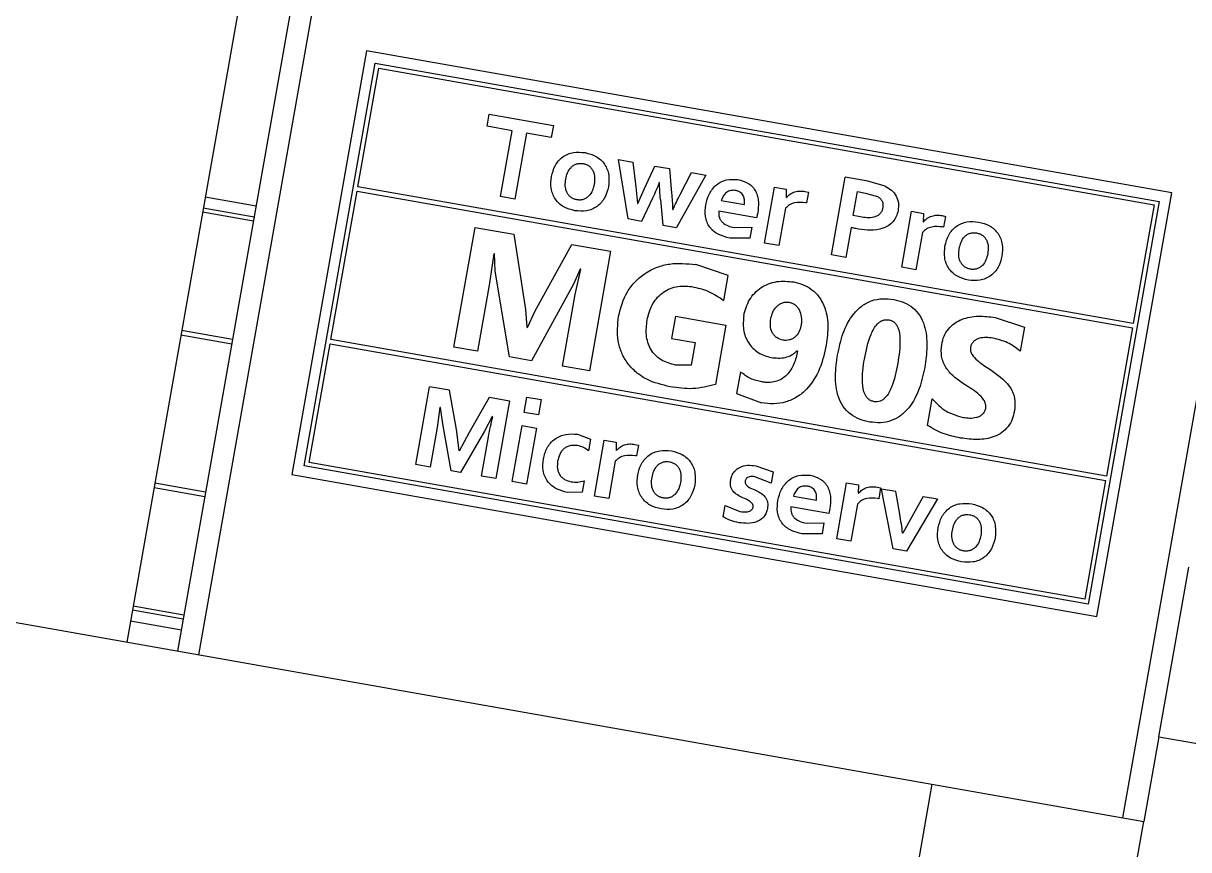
# Model space of a CAD drawing. Header units: millimetres. Extents: x -294 to 2792, y 5 to 1659.
# Drawn here: x -165.35 to -159.93, y 556.45 to 560.29 of the extents above; entities that cross this region are included whole.
import ezdxf

# ---------------------------------------------------------------- set-up
doc = ezdxf.new("R2010")
doc.units = ezdxf.units.MM
doc.layers.get('0').update_dxf_attribs({"lineweight": 18})

msp = doc.modelspace()

# ---------------------------------------------------------------- linework, layer by layer
at = {"color": 7, "linetype": 'Continuous', "lineweight": 25}
for p, q in [((-164.5341, 557.3578), (-163.8013, 561.5137)), ((-159.5076, 560.7566), (-160.2404, 556.6007)), ((-164.3133, 560.5683), (-164.869, 557.4169)), ((-164.0734, 560.5463), (-164.6326, 557.3752)), ((-163.7548, 560.1652), (-164.1021, 558.1955)), ((-160.0125, 559.5053), (-163.7548, 560.1652)), ((-164.0442, 558.2361), (-163.7142, 560.1072)), ((-163.7142, 560.1072), (-160.0704, 559.4647)), ((-163.7953, 559.5326), (-163.698, 560.0841)), ((-163.698, 560.0841), (-160.0936, 559.4485)), ((-163.1941, 559.814), (-163.1842, 559.8701)), ((-163.1842, 559.8701), (-162.8861, 559.8175)), ((-163.078, 559.7936), (-163.1941, 559.814)), ((-162.8861, 559.8175), (-162.896, 559.7615)), ((-163.1319, 559.4879), (-163.078, 559.7936)), ((-163.0118, 559.7819), (-163.0657, 559.4762)), ((-162.896, 559.7615), (-163.0118, 559.7819)), ((-162.5842, 559.6592), (-162.517, 559.6474)), ((-162.5389, 559.3833), (-162.5842, 559.6592)), ((-162.517, 559.6474), (-162.5027, 559.5326)), ((-162.4631, 559.5257), (-162.4141, 559.6292)), ((-162.4141, 559.6292), (-162.347, 559.6174)), ((-162.347, 559.6174), (-162.3369, 559.5034)), ((-162.2974, 559.4965), (-162.2446, 559.5993)), ((-162.2446, 559.5993), (-162.1774, 559.5875)), ((-162.3928, 559.5527), (-162.3938, 559.5529)), ((-162.1774, 559.5875), (-162.3144, 559.3438)), ((-161.5934, 559.2166), (-161.5297, 559.5783)), ((-161.4243, 559.5597), (-161.5297, 559.5783)), ((-161.3442, 559.536), (-161.4243, 559.5597)), ((-163.9203, 558.8235), (-163.7987, 559.5129)), ((-163.7987, 559.5129), (-160.1943, 558.8773)), ((-160.1909, 558.897), (-163.7953, 559.5326)), ((-162.5027, 559.5326), (-162.4951, 559.4558)), ((-162.4941, 559.4556), (-162.4631, 559.5257)), ((-161.9042, 559.2714), (-161.8584, 559.5312)), ((-161.8584, 559.5312), (-161.8035, 559.5216)), ((-161.8035, 559.5216), (-161.8038, 559.4831)), ((-161.7168, 559.5115), (-161.7004, 559.5076)), ((-161.7004, 559.5076), (-161.7092, 559.4577)), ((-161.4928, 559.4002), (-161.4733, 559.5106)), ((-161.4733, 559.5106), (-161.4361, 559.504)), ((-161.4361, 559.504), (-161.3797, 559.4876)), ((-160.3598, 557.5357), (-160.0125, 559.5053)), ((-164.513, 559.4357), (-164.2766, 559.3941)), ((-164.2679, 559.4433), (-164.5043, 559.485)), ((-163.0657, 559.4762), (-163.1319, 559.4879)), ((-162.4951, 559.4558), (-162.4941, 559.4556)), ((-162.4248, 559.4808), (-162.4764, 559.3723)), ((-162.3883, 559.4743), (-162.3769, 559.3548)), ((-162.1056, 559.4698), (-161.9986, 559.4509)), ((-161.8038, 559.4831), (-161.8028, 559.4829)), ((-161.7092, 559.4577), (-161.7146, 559.4586)), ((-160.0704, 559.4647), (-160.4004, 557.5936)), ((-160.0936, 559.4485), (-160.1909, 558.897)), ((-164.5164, 559.416), (-164.2801, 559.3744)), ((-162.4764, 559.3723), (-162.5389, 559.3833)), ((-162.3318, 559.427), (-162.3307, 559.4268)), ((-161.9414, 559.3883), (-162.1175, 559.4193)), ((-161.9365, 559.4113), (-161.9414, 559.3883)), ((-161.8074, 559.4329), (-161.838, 559.2597)), ((-161.4604, 559.3928), (-161.4928, 559.4002)), ((-161.2674, 559.1591), (-161.2216, 559.419)), ((-161.2216, 559.419), (-161.1667, 559.4093)), ((-161.1667, 559.4093), (-161.167, 559.3708)), ((-161.08, 559.3992), (-161.0636, 559.3954)), ((-161.0636, 559.3954), (-161.0724, 559.3454)), ((-163.3482, 558.788), (-163.2501, 559.3444)), ((-163.2501, 559.3444), (-163.07, 559.3127)), ((-162.3769, 559.3548), (-162.3144, 559.3438)), ((-162.0458, 559.3437), (-161.9636, 559.3449)), ((-161.9636, 559.3449), (-161.9726, 559.2938)), ((-161.5027, 559.3439), (-161.5272, 559.205)), ((-161.167, 559.3708), (-161.166, 559.3707)), ((-161.0724, 559.3454), (-161.0778, 559.3463)), ((-163.07, 559.3127), (-163.0151, 558.9629)), ((-161.9726, 559.2938), (-162.0661, 559.2947)), ((-161.1706, 559.3206), (-161.2012, 559.1475)), ((-163.1636, 559.2216), (-163.1841, 559.0764)), ((-163.1602, 559.221), (-163.1636, 559.2216)), ((-163.1565, 559.1403), (-163.1602, 559.221)), ((-162.971, 558.956), (-162.7998, 559.265)), ((-162.7998, 559.265), (-162.6204, 559.2334)), ((-162.6204, 559.2334), (-162.7186, 558.677)), ((-161.838, 559.2597), (-161.9042, 559.2714)), ((-162.0742, 559.12), (-162.2246, 559.1712)), ((-161.5272, 559.205), (-161.5934, 559.2166)), ((-163.0905, 558.7426), (-163.1565, 559.1403)), ((-162.7617, 559.1507), (-162.7921, 559.08)), ((-162.7843, 559.0318), (-162.7586, 559.1502)), ((-162.7586, 559.1502), (-162.7617, 559.1507)), ((-162.0946, 559.0048), (-162.0742, 559.12)), ((-161.2012, 559.1475), (-161.2674, 559.1591)), ((-163.1841, 559.0764), (-163.2384, 558.7686)), ((-162.7921, 559.08), (-162.9885, 558.7246)), ((-162.843, 558.6989), (-162.7843, 559.0318)), ((-163.0151, 558.9629), (-163.0094, 558.8799)), ((-163.0071, 558.8795), (-162.971, 558.956)), ((-162.3189, 558.9311), (-162.337, 558.8286)), ((-162.3189, 558.9311), (-162.0846, 558.8898)), ((-160.833, 558.9258), (-160.6972, 558.8807)), ((-164.6172, 558.8448), (-164.3808, 558.8032)), ((-164.3773, 558.8229), (-164.6137, 558.8645)), ((-163.0094, 558.8799), (-163.0071, 558.8795)), ((-162.0846, 558.8898), (-162.1333, 558.614)), ((-160.6972, 558.8807), (-160.7168, 558.7694)), ((-160.1943, 558.8773), (-160.3159, 558.188)), ((-164.021, 558.2523), (-163.9238, 558.8038)), ((-163.9238, 558.8038), (-160.3194, 558.1683)), ((-160.3159, 558.188), (-163.9203, 558.8235)), ((-163.2384, 558.7686), (-163.3482, 558.788)), ((-162.337, 558.8286), (-162.2272, 558.8093)), ((-162.2272, 558.8093), (-162.2457, 558.7045)), ((-162.9885, 558.7246), (-163.0905, 558.7426)), ((-161.7531, 558.771), (-161.751, 558.7698)), ((-162.7186, 558.677), (-162.843, 558.6989)), ((-162.2457, 558.7045), (-162.3192, 558.7047)), ((-162.0171, 558.6734), (-162.035, 558.5717)), ((-163.5256, 558.2421), (-163.4618, 558.6038)), ((-163.369, 558.5875), (-163.4618, 558.6038)), ((-163.3368, 558.4043), (-163.369, 558.5875)), ((-162.035, 558.5717), (-161.9193, 558.5285)), ((-163.2763, 558.3927), (-163.1831, 558.5547)), ((-163.1831, 558.5547), (-163.0899, 558.5383)), ((-163.0899, 558.5383), (-163.1537, 558.1766)), ((-163.0223, 558.4843), (-163.0097, 558.5556)), ((-163.0097, 558.5556), (-162.9434, 558.544)), ((-162.9434, 558.544), (-162.956, 558.4726)), ((-161.1476, 558.4241), (-161.1259, 558.5471)), ((-163.4138, 558.5079), (-163.427, 558.414)), ((-163.4113, 558.5074), (-163.4138, 558.5079)), ((-163.4002, 558.4308), (-163.4113, 558.5074)), ((-163.1703, 558.4649), (-163.2069, 558.3967)), ((-163.1679, 558.4645), (-163.1703, 558.4649)), ((-162.956, 558.4726), (-163.0223, 558.4843)), ((-163.427, 558.414), (-163.4593, 558.2305)), ((-163.361, 558.2131), (-163.4002, 558.4308)), ((-163.0773, 558.1631), (-163.0314, 558.4229)), ((-163.0314, 558.4229), (-162.9652, 558.4112)), ((-162.9652, 558.4112), (-163.011, 558.1514)), ((-163.3236, 558.3066), (-163.3368, 558.4043)), ((-163.3219, 558.3063), (-163.2763, 558.3927)), ((-163.2069, 558.3967), (-163.3182, 558.2056)), ((-163.2199, 558.1882), (-163.1876, 558.3716)), ((-162.7738, 558.3827), (-162.7131, 558.3595)), ((-162.7131, 558.3595), (-162.7226, 558.3054)), ((-162.6952, 558.0957), (-162.6494, 558.3555)), ((-162.6494, 558.3555), (-162.5944, 558.3458)), ((-163.3236, 558.3066), (-163.3219, 558.3063)), ((-162.5944, 558.3458), (-162.5948, 558.3074)), ((-162.5948, 558.3074), (-162.5938, 558.3072)), ((-162.5078, 558.3358), (-162.4913, 558.3319)), ((-162.4913, 558.3319), (-162.5002, 558.2819)), ((-160.4166, 557.6168), (-164.021, 558.2523)), ((-162.5984, 558.2572), (-162.6289, 558.084)), ((-162.5002, 558.2819), (-162.5056, 558.2829)), ((-164.1021, 558.1955), (-160.3598, 557.5357)), ((-160.4004, 557.5936), (-164.0442, 558.2361)), ((-163.4593, 558.2305), (-163.5256, 558.2421)), ((-163.3182, 558.2056), (-163.361, 558.2131)), ((-161.9456, 558.2367), (-161.8654, 558.208)), ((-161.8654, 558.208), (-161.8746, 558.1559)), ((-164.7422, 558.1358), (-164.5058, 558.0941)), ((-164.5024, 558.1138), (-164.7387, 558.1555)), ((-163.1537, 558.1766), (-163.2199, 558.1882)), ((-163.011, 558.1514), (-163.0773, 558.1631)), ((-162.7428, 558.1671), (-162.7523, 558.1137)), ((-161.8746, 558.1559), (-161.9492, 558.1848)), ((-161.5693, 557.8972), (-161.5235, 558.157)), ((-161.5235, 558.157), (-161.4686, 558.1473)), ((-161.4686, 558.1473), (-161.4689, 558.1089)), ((-161.3819, 558.1373), (-161.3655, 558.1334)), ((-160.3194, 558.1683), (-160.4166, 557.6168)), ((-162.7523, 558.1137), (-162.8209, 558.1126)), ((-162.6289, 558.084), (-162.6952, 558.0957)), ((-161.7707, 558.0955), (-161.6637, 558.0767)), ((-161.4689, 558.1089), (-161.4679, 558.1087)), ((-161.3743, 558.0834), (-161.3797, 558.0844)), ((-161.3655, 558.1334), (-161.3743, 558.0834)), ((-161.2943, 558.1166), (-161.3605, 558.1283)), ((-161.3072, 557.851), (-161.3605, 558.1283)), ((-161.2762, 558.0111), (-161.2943, 558.1166)), ((-161.1007, 558.0825), (-161.2453, 557.8401)), ((-161.1669, 558.0941), (-161.2202, 557.9996)), ((-161.1669, 558.0941), (-161.1007, 558.0825)), ((-162.0976, 557.9995), (-162.0883, 558.0517)), ((-162.0883, 558.0517), (-162.0193, 558.0238)), ((-161.6065, 558.0141), (-161.7826, 558.0451)), ((-161.6016, 558.0371), (-161.6065, 558.0141)), ((-161.4726, 558.0586), (-161.5031, 557.8855)), ((-161.2202, 557.9996), (-161.262, 557.9224)), ((-161.6377, 557.9196), (-161.7312, 557.9205)), ((-161.711, 557.9694), (-161.6287, 557.9707)), ((-161.6287, 557.9707), (-161.6377, 557.9196)), ((-161.262, 557.9224), (-161.263, 557.9226)), ((-161.5031, 557.8855), (-161.5693, 557.8972)), ((-167.2325, 557.8336), (-161.1267, 556.757)), ((-161.2453, 557.8401), (-161.3072, 557.851)), ((-160.0724, 556.9773), (-159.9335, 557.7651)), ((-164.6065, 557.5229), (-164.8429, 557.5646)), ((-164.6031, 557.5426), (-164.8394, 557.5843)), ((-164.8516, 557.5154), (-164.6152, 557.4737)), ((-160.0724, 556.9773), (-160.1419, 556.5834)), ((-160.0724, 556.9773), (-159.4815, 556.8731)), ((-161.1267, 556.757), (-161.2864, 555.851)), ((-161.1267, 556.757), (-160.1419, 556.5834)), ((-160.3016, 555.6773), (-160.1419, 556.5834))]:
    msp.add_line(p, q, dxfattribs=at)
for points, knots in [([(-162.8951, 559.5801), (-162.8906, 559.5977), (-162.8838, 559.624), (-162.8629, 559.6539), (-162.843, 559.6723), (-162.8192, 559.6855), (-162.7843, 559.696), (-162.7571, 559.6935), (-162.7391, 559.6918)], [0, 0, 0, 0, 0.0544371, 0.0817396, 0.1090323, 0.1363151, 0.1636085, 0.2180149, 0.2180149, 0.2180149, 0.2180149]), ([(-162.7391, 559.6918), (-162.7214, 559.6872), (-162.6949, 559.6804), (-162.6655, 559.6588), (-162.6475, 559.6383), (-162.635, 559.614), (-162.6258, 559.5787), (-162.6284, 559.5515), (-162.6302, 559.5334)], [0, 0, 0, 0, 0.0545826, 0.0819619, 0.1093246, 0.1367009, 0.1640863, 0.218698, 0.218698, 0.218698, 0.218698]), ([(-162.8288, 559.5684), (-162.8266, 559.5784), (-162.822, 559.5982), (-162.8082, 559.6205), (-162.7925, 559.6336), (-162.7785, 559.64), (-162.7634, 559.6426), (-162.7531, 559.6414), (-162.748, 559.6408)], [0, 0, 0, 0, 0.0308777, 0.0616689, 0.0773626, 0.092352, 0.1078455, 0.1234179, 0.1234179, 0.1234179, 0.1234179]), ([(-162.748, 559.6408), (-162.743, 559.6396), (-162.7329, 559.6372), (-162.7194, 559.6296), (-162.7083, 559.6189), (-162.698, 559.6012), (-162.6926, 559.5755), (-162.6951, 559.5552), (-162.6964, 559.5451)], [0, 0, 0, 0, 0.0157074, 0.0312849, 0.0464084, 0.0619812, 0.0928863, 0.1238749, 0.1238749, 0.1238749, 0.1238749]), ([(-162.7862, 559.4217), (-162.8039, 559.4262), (-162.8304, 559.433), (-162.8598, 559.4546), (-162.8777, 559.475), (-162.8901, 559.4994), (-162.8997, 559.5346), (-162.8969, 559.562), (-162.8951, 559.5801)], [0, 0, 0, 0, 0.0546192, 0.0820114, 0.1093966, 0.1363336, 0.1641919, 0.2188377, 0.2188377, 0.2188377, 0.2188377]), ([(-162.7772, 559.4726), (-162.7822, 559.4738), (-162.7922, 559.4762), (-162.8056, 559.4839), (-162.8166, 559.4947), (-162.8272, 559.5123), (-162.8327, 559.538), (-162.8301, 559.5583), (-162.8288, 559.5684)], [0, 0, 0, 0, 0.0155234, 0.0309467, 0.0464223, 0.0619235, 0.0927935, 0.1237668, 0.1237668, 0.1237668, 0.1237668]), ([(-162.6964, 559.5451), (-162.6987, 559.5351), (-162.7032, 559.5153), (-162.717, 559.493), (-162.7328, 559.48), (-162.7467, 559.4734), (-162.7594, 559.4714), (-162.7696, 559.4715), (-162.7747, 559.4722), (-162.7772, 559.4726)], [0, 0, 0, 0, 0.0308476, 0.0616076, 0.0770305, 0.0924459, 0.1078659, 0.1155952, 0.123323, 0.123323, 0.123323, 0.123323]), ([(-162.3938, 559.5529), (-162.3986, 559.5407), (-162.4082, 559.5164), (-162.4193, 559.4926), (-162.4248, 559.4808)], [0, 0, 0, 0, 0.03929786, 0.07859539, 0.07859539, 0.07859539, 0.07859539]), ([(-162.3883, 559.4743), (-162.3894, 559.4874), (-162.3918, 559.5135), (-162.3924, 559.5397), (-162.3928, 559.5527)], [0, 0, 0, 0, 0.03929942, 0.07859838, 0.07859838, 0.07859838, 0.07859838]), ([(-162.1775, 559.4492), (-162.1734, 559.4666), (-162.1671, 559.4928), (-162.1476, 559.5227), (-162.1292, 559.5422), (-162.1066, 559.5567), (-162.073, 559.5693), (-162.0461, 559.5676), (-162.0282, 559.5664)], [0, 0, 0, 0, 0.0537213, 0.0806459, 0.1075529, 0.1344576, 0.1613586, 0.2149041, 0.2149041, 0.2149041, 0.2149041]), ([(-162.0282, 559.5664), (-162.0115, 559.5621), (-161.9865, 559.5555), (-161.9598, 559.5334), (-161.9452, 559.5125), (-161.9363, 559.4883), (-161.931, 559.4543), (-161.9343, 559.4283), (-161.9365, 559.4113)], [0, 0, 0, 0, 0.0515652, 0.077303, 0.1033031, 0.1279442, 0.1551028, 0.2068496, 0.2068496, 0.2068496, 0.2068496]), ([(-162.6302, 559.5334), (-162.6347, 559.5158), (-162.6415, 559.4894), (-162.6623, 559.4596), (-162.6823, 559.4411), (-162.7061, 559.4279), (-162.7409, 559.4174), (-162.7681, 559.42), (-162.7862, 559.4217)], [0, 0, 0, 0, 0.0544461, 0.0817535, 0.1090542, 0.1363482, 0.163651, 0.2180679, 0.2180679, 0.2180679, 0.2180679]), ([(-162.3369, 559.5034), (-162.3358, 559.4907), (-162.3336, 559.4653), (-162.3324, 559.4398), (-162.3318, 559.427)], [0, 0, 0, 0, 0.038293, 0.07658631, 0.07658631, 0.07658631, 0.07658631]), ([(-162.3307, 559.4268), (-162.3254, 559.4385), (-162.3147, 559.4619), (-162.3031, 559.4849), (-162.2974, 559.4965)], [0, 0, 0, 0, 0.03861045, 0.07722098, 0.07722098, 0.07722098, 0.07722098]), ([(-162.0393, 559.5159), (-162.0467, 559.5165), (-162.058, 559.5174), (-162.0721, 559.5125), (-162.0849, 559.5049), (-162.0978, 559.4907), (-162.103, 559.4768), (-162.1056, 559.4698)], [0, 0, 0, 0, 0.02244896, 0.03374878, 0.04504386, 0.0675377, 0.09009398, 0.09009398, 0.09009398, 0.09009398]), ([(-161.9986, 559.4509), (-161.9979, 559.4581), (-161.9965, 559.4724), (-162.002, 559.4901), (-162.0106, 559.5017), (-162.0189, 559.5087), (-162.0271, 559.5127), (-162.034, 559.5149), (-162.0375, 559.5155), (-162.0393, 559.5159)], [0, 0, 0, 0, 0.02177858, 0.04350565, 0.05416398, 0.06533515, 0.0762355, 0.08169343, 0.08715564, 0.08715564, 0.08715564, 0.08715564]), ([(-161.8028, 559.4829), (-161.7972, 559.4886), (-161.7861, 559.5), (-161.7642, 559.5104), (-161.7445, 559.5137), (-161.7286, 559.5133), (-161.7208, 559.5121), (-161.7168, 559.5115)], [0, 0, 0, 0, 0.02396273, 0.04792887, 0.07188438, 0.08388998, 0.09590251, 0.09590251, 0.09590251, 0.09590251]), ([(-161.3442, 559.536), (-161.3341, 559.5301), (-161.314, 559.5183), (-161.2914, 559.4908), (-161.2802, 559.4566), (-161.2828, 559.4333), (-161.2841, 559.4217)], [0, 0, 0, 0, 0.0354998, 0.0709221, 0.1062912, 0.1417664, 0.1417664, 0.1417664, 0.1417664]), ([(-162.0661, 559.2947), (-162.0838, 559.299), (-162.1104, 559.3054), (-162.1412, 559.3248), (-162.1603, 559.3445), (-162.1731, 559.3687), (-162.1827, 559.4039), (-162.1796, 559.4311), (-162.1775, 559.4492)], [0, 0, 0, 0, 0.0547032, 0.0820866, 0.1094553, 0.1368297, 0.1642217, 0.2188599, 0.2188599, 0.2188599, 0.2188599]), ([(-161.7146, 559.4586), (-161.7315, 559.4602), (-161.7568, 559.4625), (-161.7893, 559.4507), (-161.8014, 559.4388), (-161.8074, 559.4329)], [0, 0, 0, 0, 0.0511241, 0.076758, 0.102384, 0.102384, 0.102384, 0.102384]), ([(-161.3552, 559.4357), (-161.3565, 559.4305), (-161.359, 559.4201), (-161.3677, 559.4065), (-161.3808, 559.3968), (-161.4012, 559.3897), (-161.4286, 559.388), (-161.4498, 559.3912), (-161.4604, 559.3928)], [0, 0, 0, 0, 0.0162252, 0.0324264, 0.0475367, 0.0648516, 0.0972738, 0.1297681, 0.1297681, 0.1297681, 0.1297681]), ([(-161.3797, 559.4876), (-161.3753, 559.4849), (-161.3666, 559.4793), (-161.3572, 559.4665), (-161.3535, 559.4511), (-161.3546, 559.4408), (-161.3552, 559.4357)], [0, 0, 0, 0, 0.01571328, 0.03137086, 0.04705227, 0.06275853, 0.06275853, 0.06275853, 0.06275853]), ([(-162.1175, 559.4193), (-162.1176, 559.4095), (-162.1177, 559.3947), (-162.1089, 559.377), (-162.096, 559.3623), (-162.0743, 559.35), (-162.0553, 559.3458), (-162.0458, 559.3437)], [0, 0, 0, 0, 0.0294267, 0.0441898, 0.0589874, 0.0884618, 0.118058, 0.118058, 0.118058, 0.118058]), ([(-161.2841, 559.4217), (-161.2864, 559.4124), (-161.2909, 559.3938), (-161.307, 559.3696), (-161.3291, 559.351), (-161.3641, 559.3355), (-161.4121, 559.3288), (-161.4498, 559.3339), (-161.4687, 559.3365)], [0, 0, 0, 0, 0.0288331, 0.057641, 0.0864494, 0.1152892, 0.1728526, 0.2305607, 0.2305607, 0.2305607, 0.2305607]), ([(-161.166, 559.3707), (-161.1604, 559.3764), (-161.1493, 559.3878), (-161.1274, 559.3981), (-161.1077, 559.4014), (-161.0918, 559.401), (-161.084, 559.3998), (-161.08, 559.3992)], [0, 0, 0, 0, 0.02396273, 0.04792887, 0.07188437, 0.08388998, 0.0959025, 0.0959025, 0.0959025, 0.0959025]), ([(-161.4687, 559.3365), (-161.4725, 559.3372), (-161.4782, 559.3382), (-161.4896, 559.3404), (-161.4971, 559.3424), (-161.5027, 559.3439)], [0, 0, 0, 0, 0.0115759, 0.01740383, 0.03480598, 0.03480598, 0.03480598, 0.03480598]), ([(-161.0778, 559.3463), (-161.0947, 559.3479), (-161.12, 559.3502), (-161.1525, 559.3384), (-161.1646, 559.3265), (-161.1706, 559.3206)], [0, 0, 0, 0, 0.0511241, 0.076758, 0.102384, 0.102384, 0.102384, 0.102384]), ([(-161.0662, 559.2576), (-161.0617, 559.2752), (-161.0549, 559.3016), (-161.0341, 559.3314), (-161.0141, 559.3498), (-160.9903, 559.363), (-160.9554, 559.3735), (-160.9283, 559.371), (-160.9102, 559.3693)], [0, 0, 0, 0, 0.0544371, 0.0817396, 0.1090323, 0.1363151, 0.1636085, 0.2180149, 0.2180149, 0.2180149, 0.2180149]), ([(-160.9102, 559.3693), (-160.8925, 559.3647), (-160.866, 559.3579), (-160.8366, 559.3363), (-160.8186, 559.3158), (-160.8061, 559.2915), (-160.7969, 559.2562), (-160.7995, 559.229), (-160.8013, 559.2109)], [0, 0, 0, 0, 0.0545826, 0.0819619, 0.1093246, 0.1367009, 0.1640863, 0.218698, 0.218698, 0.218698, 0.218698]), ([(-161, 559.2459), (-160.9977, 559.2559), (-160.9931, 559.2758), (-160.9793, 559.298), (-160.9636, 559.3111), (-160.9496, 559.3175), (-160.9345, 559.3201), (-160.9243, 559.3189), (-160.9191, 559.3184)], [0, 0, 0, 0, 0.0308777, 0.0616689, 0.0773626, 0.092352, 0.1078455, 0.1234179, 0.1234179, 0.1234179, 0.1234179]), ([(-160.9191, 559.3184), (-160.9141, 559.3171), (-160.904, 559.3147), (-160.8905, 559.3071), (-160.8795, 559.2964), (-160.8692, 559.2787), (-160.8637, 559.253), (-160.8662, 559.2327), (-160.8675, 559.2226)], [0, 0, 0, 0, 0.0157074, 0.0312849, 0.0464084, 0.0619812, 0.0928863, 0.1238749, 0.1238749, 0.1238749, 0.1238749]), ([(-160.9573, 559.0992), (-160.975, 559.1037), (-161.0015, 559.1105), (-161.0309, 559.1321), (-161.0488, 559.1525), (-161.0612, 559.1769), (-161.0708, 559.2121), (-161.068, 559.2395), (-161.0662, 559.2576)], [0, 0, 0, 0, 0.0546192, 0.0820114, 0.1093966, 0.1363336, 0.1641919, 0.2188377, 0.2188377, 0.2188377, 0.2188377]), ([(-160.9483, 559.1502), (-160.9533, 559.1513), (-160.9633, 559.1537), (-160.9767, 559.1614), (-160.9877, 559.1722), (-160.9983, 559.1898), (-161.0038, 559.2155), (-161.0012, 559.2358), (-161, 559.2459)], [0, 0, 0, 0, 0.0155234, 0.0309467, 0.0464223, 0.0619235, 0.0927935, 0.1237668, 0.1237668, 0.1237668, 0.1237668]), ([(-160.8675, 559.2226), (-160.8698, 559.2126), (-160.8743, 559.1928), (-160.8881, 559.1706), (-160.9039, 559.1575), (-160.9179, 559.1509), (-160.9306, 559.1489), (-160.9408, 559.149), (-160.9458, 559.1498), (-160.9483, 559.1502)], [0, 0, 0, 0, 0.0308476, 0.0616076, 0.0770305, 0.0924459, 0.1078659, 0.1155952, 0.123323, 0.123323, 0.123323, 0.123323]), ([(-162.5832, 558.931), (-162.5728, 558.9705), (-162.5571, 559.0299), (-162.5063, 559.094), (-162.4594, 559.1329), (-162.405, 559.1607), (-162.3261, 559.1818), (-162.2651, 559.1754), (-162.2246, 559.1712)], [0, 0, 0, 0, 0.1221796, 0.1835018, 0.2448282, 0.3060116, 0.3674903, 0.4898365, 0.4898365, 0.4898365, 0.4898365]), ([(-160.8013, 559.2109), (-160.8058, 559.1933), (-160.8126, 559.1669), (-160.8334, 559.1371), (-160.8534, 559.1186), (-160.8772, 559.1054), (-160.912, 559.0949), (-160.9392, 559.0975), (-160.9573, 559.0992)], [0, 0, 0, 0, 0.0544461, 0.0817535, 0.1090542, 0.1363482, 0.163651, 0.2180679, 0.2180679, 0.2180679, 0.2180679]), ([(-162.4504, 558.9134), (-162.4446, 558.9371), (-162.4358, 558.9727), (-162.4085, 559.0133), (-162.3822, 559.0388), (-162.351, 559.0578), (-162.3048, 559.0742), (-162.2681, 559.071), (-162.2437, 559.0688)], [0, 0, 0, 0, 0.0733505, 0.1101156, 0.1468748, 0.1836338, 0.2203797, 0.2935793, 0.2935793, 0.2935793, 0.2935793]), ([(-162.2437, 559.0688), (-162.2167, 559.0631), (-162.1628, 559.0515), (-162.1173, 559.0204), (-162.0946, 559.0048)], [0, 0, 0, 0, 0.08279, 0.1654199, 0.1654199, 0.1654199, 0.1654199]), ([(-162.0013, 558.9343), (-161.9944, 558.9598), (-161.984, 558.9982), (-161.9514, 559.0399), (-161.9214, 559.0653), (-161.8862, 559.0832), (-161.8352, 559.0972), (-161.7955, 559.0934), (-161.7693, 559.0909)], [0, 0, 0, 0, 0.0790792, 0.1189544, 0.1584722, 0.1975169, 0.2378633, 0.3170238, 0.3170238, 0.3170238, 0.3170238]), ([(-161.7693, 559.0909), (-161.7541, 559.0874), (-161.7238, 559.0803), (-161.6831, 559.0563), (-161.6504, 559.0226), (-161.6201, 558.9679), (-161.6058, 558.8897), (-161.6138, 558.8282), (-161.6178, 558.7974)], [0, 0, 0, 0, 0.047064, 0.094083, 0.141089, 0.1881309, 0.281947, 0.3760408, 0.3760408, 0.3760408, 0.3760408]), ([(-161.5655, 558.7516), (-161.5582, 558.7854), (-161.5438, 558.853), (-161.5037, 558.9316), (-161.4542, 558.9806), (-161.4079, 559.0055), (-161.3561, 559.0152), (-161.3217, 559.011), (-161.3045, 559.0089)], [0, 0, 0, 0, 0.104872, 0.209427, 0.2618153, 0.3141536, 0.3665074, 0.4189185, 0.4189185, 0.4189185, 0.4189185]), ([(-161.3045, 559.0089), (-161.2884, 559.0053), (-161.2563, 558.9979), (-161.2138, 558.9726), (-161.1808, 558.9352), (-161.1544, 558.8744), (-161.1465, 558.7906), (-161.1559, 558.7257), (-161.1605, 558.6933)], [0, 0, 0, 0, 0.0497459, 0.0994288, 0.1472909, 0.1987675, 0.2980272, 0.3975726, 0.3975726, 0.3975726, 0.3975726]), ([(-161.8755, 558.9201), (-161.8729, 558.9304), (-161.8679, 558.9511), (-161.8525, 558.9738), (-161.8359, 558.9874), (-161.8214, 558.9944), (-161.8057, 558.9981), (-161.7952, 558.997), (-161.7899, 558.9964)], [0, 0, 0, 0, 0.0322361, 0.064433, 0.0808308, 0.0970881, 0.1129009, 0.1289532, 0.1289532, 0.1289532, 0.1289532]), ([(-161.7899, 558.9964), (-161.7844, 558.995), (-161.7733, 558.9921), (-161.7592, 558.9821), (-161.7479, 558.9691), (-161.7373, 558.9486), (-161.7331, 558.9256), (-161.7329, 558.9028), (-161.7345, 558.8915), (-161.7354, 558.8858)], [0, 0, 0, 0, 0.0172512, 0.034505, 0.0513436, 0.0690504, 0.1035633, 0.1208527, 0.1381635, 0.1381635, 0.1381635, 0.1381635]), ([(-162.3436, 558.6033), (-162.3811, 558.6124), (-162.4374, 558.6261), (-162.5018, 558.6688), (-162.5418, 558.7104), (-162.5709, 558.7604), (-162.593, 558.8347), (-162.5871, 558.8926), (-162.5832, 558.931)], [0, 0, 0, 0, 0.1158469, 0.173897, 0.2319279, 0.2894779, 0.3479826, 0.4637025, 0.4637025, 0.4637025, 0.4637025]), ([(-162.3192, 558.7047), (-162.3419, 558.7107), (-162.3761, 558.7196), (-162.4128, 558.7492), (-162.4341, 558.777), (-162.4483, 558.8092), (-162.4574, 558.8552), (-162.4532, 558.8901), (-162.4504, 558.9134)], [0, 0, 0, 0, 0.0702204, 0.1054684, 0.1407173, 0.1758061, 0.2112291, 0.2816459, 0.2816459, 0.2816459, 0.2816459]), ([(-162.0013, 558.9343), (-162.0033, 558.9126), (-162.0072, 558.8692), (-161.9873, 558.8165), (-161.9602, 558.7827), (-161.9265, 558.7544), (-161.8948, 558.7454), (-161.8737, 558.7394)], [0, 0, 0, 0, 0.0659921, 0.13189, 0.16478, 0.1980546, 0.2639385, 0.2639385, 0.2639385, 0.2639385]), ([(-161.8183, 558.8202), (-161.8289, 558.8231), (-161.8448, 558.8275), (-161.8608, 558.8426), (-161.8728, 558.8607), (-161.8794, 558.8878), (-161.8768, 558.9093), (-161.8755, 558.9201)], [0, 0, 0, 0, 0.0328203, 0.049321, 0.0658057, 0.0986686, 0.1315988, 0.1315988, 0.1315988, 0.1315988]), ([(-161.4405, 558.7326), (-161.4327, 558.771), (-161.4212, 558.8285), (-161.3907, 558.8865), (-161.3686, 558.906), (-161.3555, 558.9129), (-161.3412, 558.9162), (-161.3314, 558.9152), (-161.3265, 558.9147)], [0, 0, 0, 0, 0.1186393, 0.1777608, 0.1932787, 0.2074498, 0.2222849, 0.2371209, 0.2371209, 0.2371209, 0.2371209]), ([(-161.3265, 558.9147), (-161.3219, 558.9135), (-161.3127, 558.9112), (-161.301, 558.9032), (-161.2918, 558.8922), (-161.279, 558.8669), (-161.2713, 558.8044), (-161.2799, 558.7485), (-161.2857, 558.7112)], [0, 0, 0, 0, 0.0142685, 0.0285567, 0.0422731, 0.0571513, 0.1141077, 0.2283951, 0.2283951, 0.2283951, 0.2283951]), ([(-161.0812, 558.8004), (-161.0783, 558.8132), (-161.0726, 558.8387), (-161.0519, 558.8728), (-161.023, 558.8997), (-160.9765, 558.9241), (-160.9107, 558.9354), (-160.8589, 558.929), (-160.833, 558.9258)], [0, 0, 0, 0, 0.0395762, 0.0790913, 0.1187219, 0.1581595, 0.2370431, 0.3161632, 0.3161632, 0.3161632, 0.3161632]), ([(-161.7354, 558.8858), (-161.7379, 558.8762), (-161.7428, 558.8571), (-161.7589, 558.8374), (-161.7751, 558.8262), (-161.789, 558.8207), (-161.8011, 558.8189), (-161.811, 558.8191), (-161.8159, 558.8198), (-161.8183, 558.8202)], [0, 0, 0, 0, 0.0297853, 0.0595318, 0.0746335, 0.0894066, 0.1043212, 0.1117895, 0.1192588, 0.1192588, 0.1192588, 0.1192588]), ([(-161.6178, 558.7974), (-161.6262, 558.7602), (-161.643, 558.6861), (-161.6937, 558.6025), (-161.753, 558.554), (-161.8057, 558.5308), (-161.8625, 558.5215), (-161.9003, 558.5262), (-161.9193, 558.5285)], [0, 0, 0, 0, 0.1153058, 0.2302146, 0.288349, 0.3454925, 0.4031263, 0.4608133, 0.4608133, 0.4608133, 0.4608133]), ([(-160.9807, 558.6179), (-160.996, 558.6285), (-161.0265, 558.6497), (-161.0639, 558.6916), (-161.0863, 558.7445), (-161.0829, 558.7818), (-161.0812, 558.8004)], [0, 0, 0, 0, 0.0565366, 0.1129758, 0.1692146, 0.2255169, 0.2255169, 0.2255169, 0.2255169]), ([(-160.9476, 558.7876), (-160.9481, 558.7815), (-160.9489, 558.7694), (-160.9381, 558.7472), (-160.9169, 558.7257), (-160.888, 558.7042), (-160.8678, 558.6913), (-160.8577, 558.6848)], [0, 0, 0, 0, 0.0180696, 0.0361705, 0.0724159, 0.1087533, 0.1451041, 0.1451041, 0.1451041, 0.1451041]), ([(-160.8432, 558.8294), (-160.8535, 558.8308), (-160.8741, 558.8336), (-160.9007, 558.8309), (-160.9205, 558.8235), (-160.9335, 558.8146), (-160.9435, 558.8025), (-160.9462, 558.7926), (-160.9476, 558.7876)], [0, 0, 0, 0, 0.0315355, 0.0630438, 0.0797964, 0.0951552, 0.110421, 0.1260378, 0.1260378, 0.1260378, 0.1260378]), ([(-160.7168, 558.7694), (-160.7358, 558.7838), (-160.7738, 558.8124), (-160.82, 558.8238), (-160.8432, 558.8294)], [0, 0, 0, 0, 0.0713705, 0.1428387, 0.1428387, 0.1428387, 0.1428387]), ([(-161.751, 558.7698), (-161.7556, 558.7496), (-161.7647, 558.7093), (-161.7925, 558.664), (-161.8254, 558.6385), (-161.8542, 558.6261), (-161.8801, 558.6231), (-161.9008, 558.6237), (-161.911, 558.6253), (-161.9161, 558.6261)], [0, 0, 0, 0, 0.0626527, 0.1250448, 0.1563627, 0.1876746, 0.2189932, 0.2346841, 0.2503757, 0.2503757, 0.2503757, 0.2503757]), ([(-161.8737, 558.7394), (-161.8519, 558.7373), (-161.8192, 558.7342), (-161.7834, 558.7483), (-161.7651, 558.76), (-161.7571, 558.7673), (-161.7531, 558.771)], [0, 0, 0, 0, 0.0654291, 0.0982746, 0.1147358, 0.1311962, 0.1311962, 0.1311962, 0.1311962]), ([(-161.416, 558.4398), (-161.432, 558.4434), (-161.4641, 558.4507), (-161.5073, 558.4748), (-161.5416, 558.5109), (-161.57, 558.5707), (-161.5792, 558.6543), (-161.5701, 558.7191), (-161.5655, 558.7516)], [0, 0, 0, 0, 0.0496921, 0.0993236, 0.1476104, 0.1985507, 0.2976459, 0.3970722, 0.3970722, 0.3970722, 0.3970722]), ([(-161.3952, 558.5342), (-161.3998, 558.5353), (-161.4089, 558.5374), (-161.4208, 558.5449), (-161.4305, 558.555), (-161.4449, 558.5791), (-161.4544, 558.6407), (-161.4461, 558.6958), (-161.4405, 558.7326)], [0, 0, 0, 0, 0.0141086, 0.0282204, 0.0418843, 0.0564459, 0.112626, 0.2254289, 0.2254289, 0.2254289, 0.2254289]), ([(-161.1605, 558.6933), (-161.1676, 558.6601), (-161.1818, 558.5938), (-161.2215, 558.5168), (-161.2697, 558.4685), (-161.3148, 558.4437), (-161.3654, 558.4337), (-161.3991, 558.4377), (-161.416, 558.4398)], [0, 0, 0, 0, 0.1027827, 0.2052541, 0.2571104, 0.3078995, 0.3591939, 0.4105556, 0.4105556, 0.4105556, 0.4105556]), ([(-161.2857, 558.7112), (-161.2932, 558.6741), (-161.3043, 558.6184), (-161.3332, 558.5621), (-161.3545, 558.5431), (-161.367, 558.5362), (-161.381, 558.5327), (-161.3905, 558.5337), (-161.3952, 558.5342)], [0, 0, 0, 0, 0.1148115, 0.1720348, 0.1866028, 0.2007526, 0.2150988, 0.2294617, 0.2294617, 0.2294617, 0.2294617]), ([(-160.8577, 558.6848), (-160.824, 558.6616), (-160.7819, 558.6325), (-160.7509, 558.5804), (-160.7383, 558.5417), (-160.7413, 558.5113), (-160.7432, 558.4911)], [0, 0, 0, 0, 0.1219725, 0.1526097, 0.1832354, 0.244226, 0.244226, 0.244226, 0.244226]), ([(-161.9161, 558.6261), (-161.9347, 558.6303), (-161.9718, 558.6387), (-162.002, 558.6618), (-162.0171, 558.6734)], [0, 0, 0, 0, 0.0571379, 0.1141767, 0.1141767, 0.1141767, 0.1141767]), ([(-162.1333, 558.614), (-162.1679, 558.6054), (-162.2373, 558.5882), (-162.3081, 558.5983), (-162.3436, 558.6033)], [0, 0, 0, 0, 0.107157, 0.2145406, 0.2145406, 0.2145406, 0.2145406]), ([(-160.877, 558.5031), (-160.8765, 558.51), (-160.8757, 558.5237), (-160.8884, 558.5486), (-160.9229, 558.5819), (-160.9576, 558.6035), (-160.9807, 558.6179)], [0, 0, 0, 0, 0.0204996, 0.0410565, 0.0821714, 0.1646603, 0.1646603, 0.1646603, 0.1646603]), ([(-161.1259, 558.5471), (-161.1058, 558.5264), (-161.0656, 558.4848), (-161.01, 558.4692), (-160.9821, 558.4614)], [0, 0, 0, 0, 0.0867203, 0.1734078, 0.1734078, 0.1734078, 0.1734078]), ([(-163.1876, 558.3716), (-163.1846, 558.3871), (-163.1787, 558.4183), (-163.1715, 558.4491), (-163.1679, 558.4645)], [0, 0, 0, 0, 0.04752464, 0.09505037, 0.09505037, 0.09505037, 0.09505037]), ([(-160.7432, 558.4911), (-160.7461, 558.4781), (-160.7519, 558.4522), (-160.7717, 558.4171), (-160.8008, 558.3894), (-160.848, 558.3646), (-160.9151, 558.355), (-160.9675, 558.3618), (-160.9938, 558.3653)], [0, 0, 0, 0, 0.0401582, 0.0802515, 0.1203536, 0.1604694, 0.2404739, 0.3207801, 0.3207801, 0.3207801, 0.3207801]), ([(-160.9821, 558.4614), (-160.9715, 558.4599), (-160.9507, 558.457), (-160.9239, 558.4596), (-160.9042, 558.4665), (-160.891, 558.4754), (-160.8811, 558.4878), (-160.8784, 558.498), (-160.877, 558.5031)], [0, 0, 0, 0, 0.0323772, 0.0636094, 0.0804543, 0.0954002, 0.1112945, 0.1272004, 0.1272004, 0.1272004, 0.1272004]), ([(-160.9938, 558.3653), (-161.0211, 558.3709), (-161.0756, 558.382), (-161.1236, 558.4101), (-161.1476, 558.4241)], [0, 0, 0, 0, 0.0835806, 0.1669527, 0.1669527, 0.1669527, 0.1669527]), ([(-162.9328, 558.2675), (-162.9284, 558.2855), (-162.9218, 558.3126), (-162.9, 558.3426), (-162.8798, 558.3616), (-162.8555, 558.3751), (-162.82, 558.3861), (-162.7923, 558.3841), (-162.7738, 558.3827)], [0, 0, 0, 0, 0.0555572, 0.0834215, 0.1112708, 0.1391195, 0.1669702, 0.2224887, 0.2224887, 0.2224887, 0.2224887]), ([(-162.7737, 558.3302), (-162.7849, 558.3312), (-162.8017, 558.3326), (-162.8231, 558.3256), (-162.8371, 558.3165), (-162.8485, 558.3042), (-162.8601, 558.2849), (-162.8638, 558.2683), (-162.8663, 558.2574)], [0, 0, 0, 0, 0.0336326, 0.0504935, 0.0673595, 0.0837045, 0.1011264, 0.1348448, 0.1348448, 0.1348448, 0.1348448]), ([(-162.7226, 558.3054), (-162.7303, 558.3113), (-162.7456, 558.323), (-162.7643, 558.3278), (-162.7737, 558.3302)], [0, 0, 0, 0, 0.02896501, 0.05787524, 0.05787524, 0.05787524, 0.05787524]), ([(-162.5938, 558.3072), (-162.5882, 558.3129), (-162.5771, 558.3243), (-162.5552, 558.3347), (-162.5355, 558.338), (-162.5196, 558.3376), (-162.5117, 558.3364), (-162.5078, 558.3358)], [0, 0, 0, 0, 0.02396273, 0.04792887, 0.07188437, 0.08388998, 0.0959025, 0.0959025, 0.0959025, 0.0959025]), ([(-162.494, 558.1942), (-162.4894, 558.2118), (-162.4827, 558.2381), (-162.4618, 558.268), (-162.4418, 558.2864), (-162.418, 558.2996), (-162.3832, 558.3101), (-162.356, 558.3076), (-162.3379, 558.3059)], [0, 0, 0, 0, 0.0544371, 0.0817396, 0.1090323, 0.1363151, 0.1636085, 0.2180149, 0.2180149, 0.2180149, 0.2180149]), ([(-162.3379, 558.3059), (-162.3203, 558.3013), (-162.2938, 558.2945), (-162.2644, 558.2729), (-162.2464, 558.2524), (-162.2339, 558.2281), (-162.2247, 558.1928), (-162.2273, 558.1656), (-162.2291, 558.1475)], [0, 0, 0, 0, 0.0545826, 0.0819619, 0.1093246, 0.1367009, 0.1640863, 0.218698, 0.218698, 0.218698, 0.218698]), ([(-162.8209, 558.1126), (-162.8385, 558.1171), (-162.8648, 558.1237), (-162.8949, 558.144), (-162.9138, 558.1636), (-162.927, 558.1874), (-162.9375, 558.2222), (-162.9347, 558.2494), (-162.9328, 558.2675)], [0, 0, 0, 0, 0.0544284, 0.081704, 0.108974, 0.1362355, 0.1635166, 0.2179023, 0.2179023, 0.2179023, 0.2179023]), ([(-162.8663, 558.2574), (-162.8674, 558.2466), (-162.8691, 558.2306), (-162.8643, 558.2095), (-162.8577, 558.1948), (-162.8473, 558.1824), (-162.8303, 558.1689), (-162.8146, 558.1649), (-162.8041, 558.1622)], [0, 0, 0, 0, 0.032398, 0.0486287, 0.0648447, 0.0810607, 0.0972881, 0.1296218, 0.1296218, 0.1296218, 0.1296218]), ([(-162.5056, 558.2829), (-162.5225, 558.2845), (-162.5478, 558.2868), (-162.5803, 558.275), (-162.5924, 558.2631), (-162.5984, 558.2572)], [0, 0, 0, 0, 0.0511241, 0.076758, 0.102384, 0.102384, 0.102384, 0.102384]), ([(-162.4277, 558.1825), (-162.4255, 558.1925), (-162.4209, 558.2123), (-162.4071, 558.2346), (-162.3914, 558.2477), (-162.3774, 558.2541), (-162.3622, 558.2567), (-162.352, 558.2555), (-162.3469, 558.2549)], [0, 0, 0, 0, 0.0308777, 0.0616689, 0.0773626, 0.092352, 0.1078455, 0.1234179, 0.1234179, 0.1234179, 0.1234179]), ([(-162.3469, 558.2549), (-162.3419, 558.2537), (-162.3318, 558.2513), (-162.3183, 558.2437), (-162.3072, 558.233), (-162.2969, 558.2153), (-162.2915, 558.1896), (-162.294, 558.1693), (-162.2953, 558.1591)], [0, 0, 0, 0, 0.0157074, 0.0312849, 0.0464084, 0.0619812, 0.0928863, 0.1238749, 0.1238749, 0.1238749, 0.1238749]), ([(-162.3851, 558.0358), (-162.4027, 558.0403), (-162.4293, 558.0471), (-162.4587, 558.0687), (-162.4766, 558.0891), (-162.489, 558.1135), (-162.4985, 558.1487), (-162.4958, 558.1761), (-162.494, 558.1942)], [0, 0, 0, 0, 0.0546192, 0.0820114, 0.1093966, 0.1363335, 0.1641919, 0.2188377, 0.2188377, 0.2188377, 0.2188377]), ([(-162.0621, 558.1708), (-162.0607, 558.1769), (-162.058, 558.1892), (-162.0487, 558.2059), (-162.0356, 558.2196), (-162.0143, 558.2329), (-161.9832, 558.2407), (-161.9582, 558.238), (-161.9456, 558.2367)], [0, 0, 0, 0, 0.0190196, 0.0380143, 0.0571102, 0.0760198, 0.1135416, 0.1518832, 0.1518832, 0.1518832, 0.1518832]), ([(-161.8426, 558.075), (-161.8385, 558.0924), (-161.8323, 558.1185), (-161.8127, 558.1485), (-161.7943, 558.168), (-161.7717, 558.1825), (-161.7381, 558.195), (-161.7112, 558.1933), (-161.6933, 558.1922)], [0, 0, 0, 0, 0.0537213, 0.0806459, 0.1075529, 0.1344576, 0.1613586, 0.2149041, 0.2149041, 0.2149041, 0.2149041]), ([(-161.6933, 558.1922), (-161.6766, 558.1878), (-161.6516, 558.1813), (-161.6249, 558.1592), (-161.6103, 558.1383), (-161.6014, 558.1141), (-161.5961, 558.0801), (-161.5994, 558.0541), (-161.6016, 558.0371)], [0, 0, 0, 0, 0.0515652, 0.077303, 0.1033031, 0.1279442, 0.1551028, 0.2068496, 0.2068496, 0.2068496, 0.2068496]), ([(-162.8041, 558.1622), (-162.7937, 558.1611), (-162.773, 558.1589), (-162.7529, 558.1644), (-162.7428, 558.1671)], [0, 0, 0, 0, 0.03124936, 0.06256262, 0.06256262, 0.06256262, 0.06256262]), ([(-162.3761, 558.0867), (-162.3811, 558.0879), (-162.391, 558.0903), (-162.4045, 558.098), (-162.4155, 558.1088), (-162.4261, 558.1264), (-162.4315, 558.1521), (-162.429, 558.1723), (-162.4277, 558.1825)], [0, 0, 0, 0, 0.0155234, 0.0309467, 0.0464223, 0.0619235, 0.0927935, 0.1237668, 0.1237668, 0.1237668, 0.1237668]), ([(-162.2291, 558.1475), (-162.2336, 558.1299), (-162.2404, 558.1035), (-162.2612, 558.0737), (-162.2811, 558.0552), (-162.305, 558.042), (-162.3398, 558.0315), (-162.367, 558.0341), (-162.3851, 558.0358)], [0, 0, 0, 0, 0.0544461, 0.0817535, 0.1090542, 0.1363482, 0.163651, 0.2180679, 0.2180679, 0.2180679, 0.2180679]), ([(-162.2953, 558.1591), (-162.2976, 558.1492), (-162.3021, 558.1294), (-162.3159, 558.1071), (-162.3317, 558.0941), (-162.3456, 558.0875), (-162.3583, 558.0855), (-162.3685, 558.0856), (-162.3736, 558.0863), (-162.3761, 558.0867)], [0, 0, 0, 0, 0.0308476, 0.0616076, 0.0770305, 0.0924459, 0.1078659, 0.1155952, 0.123323, 0.123323, 0.123323, 0.123323]), ([(-162.0064, 558.0877), (-162.0146, 558.0917), (-162.031, 558.0998), (-162.0493, 558.1144), (-162.0587, 558.1302), (-162.0647, 558.1478), (-162.0631, 558.1616), (-162.0621, 558.1708)], [0, 0, 0, 0, 0.0277979, 0.0555005, 0.0693734, 0.0832564, 0.1109198, 0.1109198, 0.1109198, 0.1109198]), ([(-161.9946, 558.1663), (-161.9949, 558.1635), (-161.9955, 558.1579), (-161.9926, 558.1501), (-161.9871, 558.1437), (-161.9735, 558.1339), (-161.9604, 558.1284), (-161.9501, 558.124)], [0, 0, 0, 0, 0.00841273, 0.01680509, 0.02437159, 0.0336724, 0.06737944, 0.06737944, 0.06737944, 0.06737944]), ([(-161.9492, 558.1848), (-161.9538, 558.1855), (-161.9628, 558.1868), (-161.9745, 558.1857), (-161.9831, 558.1825), (-161.9887, 558.1785), (-161.9928, 558.173), (-161.994, 558.1685), (-161.9946, 558.1663)], [0, 0, 0, 0, 0.01383971, 0.02765806, 0.03495677, 0.04149026, 0.04840646, 0.05531734, 0.05531734, 0.05531734, 0.05531734]), ([(-161.7044, 558.1416), (-161.7119, 558.1422), (-161.7231, 558.1432), (-161.7373, 558.1382), (-161.75, 558.1306), (-161.7629, 558.1165), (-161.7681, 558.1025), (-161.7707, 558.0955)], [0, 0, 0, 0, 0.02244896, 0.03374878, 0.04504386, 0.0675377, 0.09009398, 0.09009398, 0.09009398, 0.09009398]), ([(-161.6637, 558.0767), (-161.663, 558.0839), (-161.6616, 558.0982), (-161.6671, 558.1159), (-161.6757, 558.1274), (-161.684, 558.1345), (-161.6922, 558.1384), (-161.6991, 558.1406), (-161.7026, 558.1413), (-161.7044, 558.1416)], [0, 0, 0, 0, 0.02177858, 0.04350565, 0.05416398, 0.06533515, 0.0762355, 0.08169343, 0.08715564, 0.08715564, 0.08715564, 0.08715564]), ([(-161.4679, 558.1087), (-161.4624, 558.1144), (-161.4512, 558.1258), (-161.4293, 558.1362), (-161.4096, 558.1394), (-161.3937, 558.1391), (-161.3859, 558.1379), (-161.3819, 558.1373)], [0, 0, 0, 0, 0.02396273, 0.04792887, 0.07188438, 0.08388998, 0.0959025, 0.0959025, 0.0959025, 0.0959025]), ([(-161.9583, 558.0443), (-161.958, 558.0472), (-161.9576, 558.0515), (-161.9596, 558.0571), (-161.9641, 558.0646), (-161.9797, 558.0764), (-161.9957, 558.0832), (-162.0064, 558.0877)], [0, 0, 0, 0, 0.00880184, 0.01289818, 0.01763761, 0.03521774, 0.07054115, 0.07054115, 0.07054115, 0.07054115]), ([(-161.9501, 558.124), (-161.9414, 558.12), (-161.924, 558.1119), (-161.9046, 558.0967), (-161.8948, 558.08), (-161.8885, 558.0616), (-161.8902, 558.047), (-161.8913, 558.0374)], [0, 0, 0, 0, 0.0292441, 0.0583548, 0.072949, 0.0875517, 0.1166536, 0.1166536, 0.1166536, 0.1166536]), ([(-161.3797, 558.0844), (-161.3966, 558.0859), (-161.4219, 558.0883), (-161.4544, 558.0764), (-161.4665, 558.0646), (-161.4726, 558.0586)], [0, 0, 0, 0, 0.0511241, 0.076758, 0.102384, 0.102384, 0.102384, 0.102384]), ([(-161.8913, 558.0374), (-161.8928, 558.0306), (-161.8959, 558.0171), (-161.9068, 557.9993), (-161.9221, 557.9851), (-161.9469, 557.9724), (-161.9818, 557.9667), (-162.0092, 557.9702), (-162.0229, 557.9719)], [0, 0, 0, 0, 0.0209201, 0.0418151, 0.0621774, 0.0836227, 0.1253304, 0.1671601, 0.1671601, 0.1671601, 0.1671601]), ([(-162.0193, 558.0238), (-162.0074, 558.0222), (-161.9922, 558.0201), (-161.9748, 558.0249), (-161.9669, 558.0292), (-161.9606, 558.0357), (-161.9591, 558.0414), (-161.9583, 558.0443)], [0, 0, 0, 0, 0.03613664, 0.04576169, 0.0547324, 0.06336239, 0.07236012, 0.07236012, 0.07236012, 0.07236012]), ([(-161.7312, 557.9205), (-161.7489, 557.9248), (-161.7755, 557.9311), (-161.8063, 557.9506), (-161.8254, 557.9703), (-161.8382, 557.9944), (-161.8478, 558.0297), (-161.8447, 558.0569), (-161.8426, 558.075)], [0, 0, 0, 0, 0.0547032, 0.0820866, 0.1094553, 0.1368297, 0.1642217, 0.2188599, 0.2188599, 0.2188599, 0.2188599]), ([(-161.7826, 558.0451), (-161.7827, 558.0353), (-161.7828, 558.0205), (-161.774, 558.0028), (-161.7611, 557.9881), (-161.7394, 557.9758), (-161.7205, 557.9716), (-161.711, 557.9694)], [0, 0, 0, 0, 0.0294267, 0.0441898, 0.0589874, 0.0884618, 0.118058, 0.118058, 0.118058, 0.118058]), ([(-161.0981, 557.9481), (-161.0936, 557.9656), (-161.0868, 557.992), (-161.066, 558.0218), (-161.046, 558.0403), (-161.0222, 558.0535), (-160.9873, 558.064), (-160.9602, 558.0614), (-160.9421, 558.0597)], [0, 0, 0, 0, 0.0544371, 0.0817396, 0.1090323, 0.1363151, 0.1636085, 0.2180149, 0.2180149, 0.2180149, 0.2180149]), ([(-160.9421, 558.0597), (-160.9244, 558.0552), (-160.8979, 558.0483), (-160.8685, 558.0268), (-160.8505, 558.0062), (-160.838, 557.9819), (-160.8288, 557.9467), (-160.8314, 557.9195), (-160.8332, 557.9013)], [0, 0, 0, 0, 0.0545826, 0.0819619, 0.1093246, 0.1367009, 0.1640863, 0.218698, 0.218698, 0.218698, 0.218698]), ([(-162.0229, 557.9719), (-162.0361, 557.9746), (-162.0624, 557.9799), (-162.0858, 557.9929), (-162.0976, 557.9995)], [0, 0, 0, 0, 0.04029353, 0.08052886, 0.08052886, 0.08052886, 0.08052886]), ([(-161.263, 557.9226), (-161.2649, 557.9374), (-161.2687, 557.967), (-161.2737, 557.9964), (-161.2762, 558.0111)], [0, 0, 0, 0, 0.04479133, 0.08958277, 0.08958277, 0.08958277, 0.08958277]), ([(-161.0319, 557.9364), (-161.0296, 557.9463), (-161.0251, 557.9662), (-161.0112, 557.9884), (-160.9955, 558.0016), (-160.9816, 558.008), (-160.9664, 558.0105), (-160.9562, 558.0094), (-160.9511, 558.0088)], [0, 0, 0, 0, 0.0308777, 0.0616689, 0.0773626, 0.092352, 0.1078455, 0.1234179, 0.1234179, 0.1234179, 0.1234179]), ([(-160.9511, 558.0088), (-160.946, 558.0076), (-160.936, 558.0052), (-160.9224, 557.9976), (-160.9114, 557.9869), (-160.9011, 557.9692), (-160.8956, 557.9435), (-160.8982, 557.9232), (-160.8994, 557.913)], [0, 0, 0, 0, 0.0157074, 0.0312849, 0.0464084, 0.0619812, 0.0928863, 0.1238749, 0.1238749, 0.1238749, 0.1238749]), ([(-160.9892, 557.7897), (-161.0069, 557.7942), (-161.0334, 557.8009), (-161.0628, 557.8226), (-161.0808, 557.843), (-161.0931, 557.8673), (-161.1027, 557.9026), (-161.0999, 557.9299), (-161.0981, 557.9481)], [0, 0, 0, 0, 0.0546192, 0.0820114, 0.1093966, 0.1363336, 0.1641919, 0.2188377, 0.2188377, 0.2188377, 0.2188377]), ([(-160.9802, 557.8406), (-160.9852, 557.8418), (-160.9952, 557.8441), (-161.0086, 557.8518), (-161.0197, 557.8627), (-161.0302, 557.8803), (-161.0357, 557.9059), (-161.0331, 557.9262), (-161.0319, 557.9364)], [0, 0, 0, 0, 0.0155234, 0.0309467, 0.0464223, 0.0619235, 0.0927935, 0.1237668, 0.1237668, 0.1237668, 0.1237668]), ([(-160.8332, 557.9013), (-160.8377, 557.8838), (-160.8445, 557.8574), (-160.8653, 557.8276), (-160.8853, 557.809), (-160.9091, 557.7959), (-160.9439, 557.7854), (-160.9711, 557.7879), (-160.9892, 557.7897)], [0, 0, 0, 0, 0.0544461, 0.0817535, 0.1090542, 0.1363482, 0.163651, 0.2180679, 0.2180679, 0.2180679, 0.2180679]), ([(-160.8994, 557.913), (-160.9017, 557.9031), (-160.9062, 557.8832), (-160.92, 557.861), (-160.9358, 557.848), (-160.9498, 557.8414), (-160.9625, 557.8394), (-160.9727, 557.8394), (-160.9777, 557.8402), (-160.9802, 557.8406)], [0, 0, 0, 0, 0.0308476, 0.0616076, 0.0770305, 0.0924459, 0.1078659, 0.1155952, 0.123323, 0.123323, 0.123323, 0.123323])]:
    msp.add_open_spline(points, degree=3, knots=knots, dxfattribs=at)

doc.saveas('drawing.dxf')
